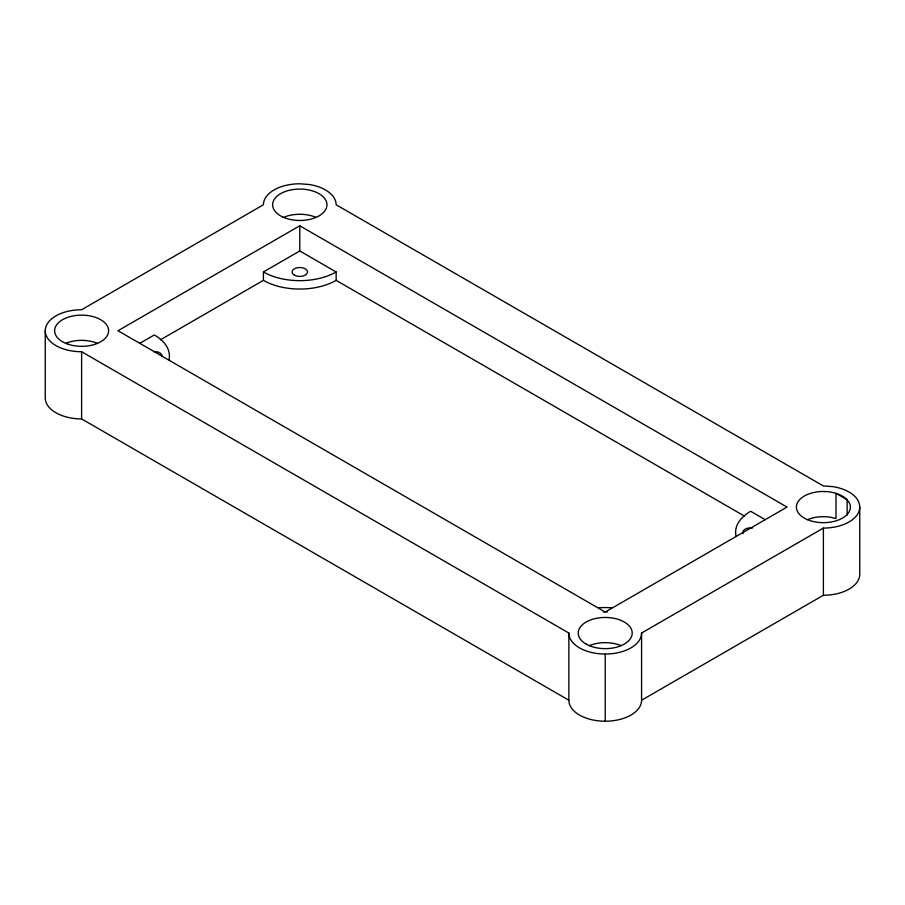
<?xml version="1.0" encoding="UTF-8"?>
<svg xmlns="http://www.w3.org/2000/svg" width="905" height="905" viewBox="0 0 905 905"><rect width="100%" height="100%" fill="white"/><g stroke="black" fill="none" stroke-linecap="round" stroke-linejoin="round"><path stroke-width="1.36" d="M299.781 225.775L117.978 330.744L605.219 612.052L787.022 507.083L299.781 225.775L299.781 250.968L263.423 271.964L263.423 280.358L160.4 339.839M139.789 343.334L154.336 334.94A51.427 29.684 0 0 1 168.952 359.805M45.25 330.744A36.358 20.996 0 0 0 81.608 351.728L568.86 633.036A36.358 20.996 0 0 0 605.219 654.032A36.358 20.996 0 0 0 641.577 633.036L823.392 528.079A36.358 20.996 0 0 0 859.75 507.083A36.347 21.539 -1.7 0 0 849.094 492.06A36.358 20.996 0 0 0 832.804 486.619L823.392 485.962L336.14 204.768A36.358 20.996 0 0 0 309.193 184.507L299.781 183.783A36.358 20.996 0 0 0 263.423 204.779L81.608 309.748A36.358 20.996 0 0 0 45.25 330.744L45.25 397.917A36.358 20.996 0 0 0 81.608 418.913L568.86 700.221A36.358 20.996 0 0 0 605.219 721.217A36.358 20.996 0 0 0 641.577 700.221L823.392 595.252A36.358 20.996 0 0 0 859.75 574.256L859.75 507.083M299.781 250.968L336.14 271.964L336.14 280.358L744.555 516.144M765.211 519.674L750.664 511.28A51.427 29.684 0 0 0 736.048 536.145M847.137 515.171L847.137 499.775C842.736 495.239 836.492 493.089 830.371 492.026A26.992 15.589 0 0 0 796.491 505.725A26.992 15.589 0 0 0 825.745 522.604A26.992 15.589 0 0 0 849.467 503.044L847.137 499.775L836.005 493.338L836.016 518.52L830.383 517.219A26.992 15.589 0 0 0 807.532 519.662M823.392 528.079L823.392 595.252M641.577 633.036L641.577 700.221M605.219 654.032L605.219 721.217M568.86 633.036L568.86 700.221M81.608 351.728L81.608 418.913M336.14 271.964A51.427 29.684 0 0 1 263.423 271.964M336.14 280.358A51.427 29.684 0 0 1 263.423 280.358M153.624 351.536A7.647 4.412 0 0 1 161.871 356.672M598.51 607.809A51.427 29.684 0 0 1 611.927 607.809M603.228 611.95A7.715 4.457 0 0 1 607.21 611.95M743.22 533.43A7.715 4.457 0 0 1 752.666 527.977M284.08 217.155A27.184 15.702 0 0 1 316.049 217.392M589.359 645.627A26.992 15.589 0 0 1 621.079 645.627M65.748 343.323A26.992 15.589 0 0 1 97.48 343.323M294.329 275.109A7.715 4.457 0 0 0 307.236 273.106A7.715 4.457 0 0 0 297.79 267.654A7.715 4.457 0 0 0 294.329 275.109M282.405 216.849A27.184 15.702 0 0 0 326.581 207.437A27.184 15.702 0 0 0 290.369 190.05A27.184 15.702 0 0 0 282.405 216.849M68.113 344.239A26.992 15.589 0 0 0 108.611 330.744A26.992 15.589 0 0 0 68.113 317.236A26.992 15.589 0 0 0 68.113 344.239M586.123 644.066A26.992 15.589 0 0 0 631.294 637.075A26.992 15.589 0 0 0 598.228 617.991A26.992 15.589 0 0 0 586.123 644.066"/></g></svg>
